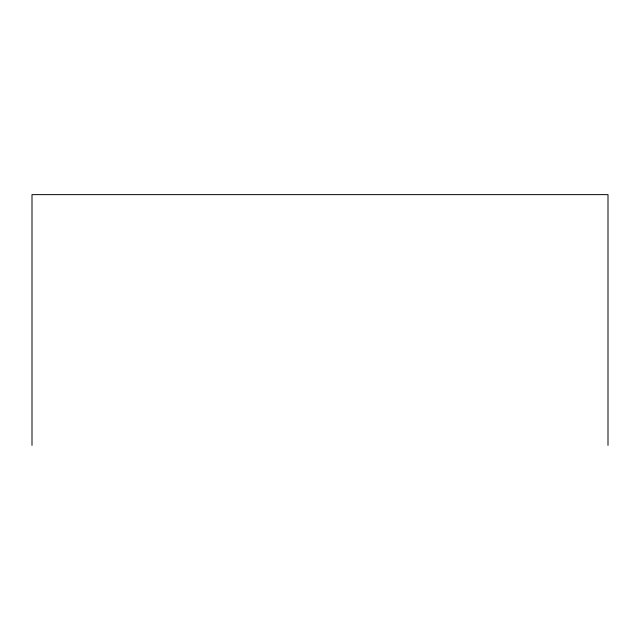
<?xml version="1.0" encoding="UTF-8"?>
<svg xmlns="http://www.w3.org/2000/svg" width="640" height="640" viewBox="0 0 640 640"><rect width="100%" height="100%" fill="white"/><g stroke="black" fill="none" stroke-linecap="round" stroke-linejoin="round"><path stroke-width="0.96" d="M608 445.368L608 194.632L32 194.632L32 445.368"/></g></svg>
